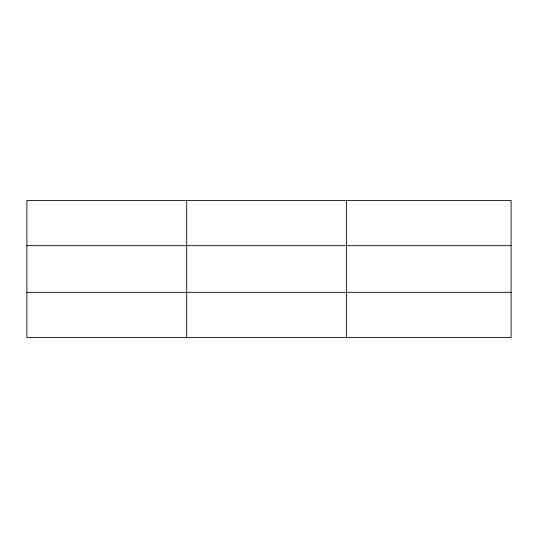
<?xml version="1.0" encoding="UTF-8"?>
<svg xmlns="http://www.w3.org/2000/svg" width="538" height="538" viewBox="0 0 538 538"><rect width="100%" height="100%" fill="white"/><g stroke="black" fill="none" stroke-linecap="round" stroke-linejoin="round"><path stroke-width="0.81" d="M186.686 200.412L186.686 337.588M346.472 200.412L346.472 337.588M511.1 245.678L511.1 200.412L26.9 200.412L26.9 337.588L511.1 337.588L511.1 245.678L26.9 245.678M26.9 292.322L511.1 292.322"/></g></svg>
